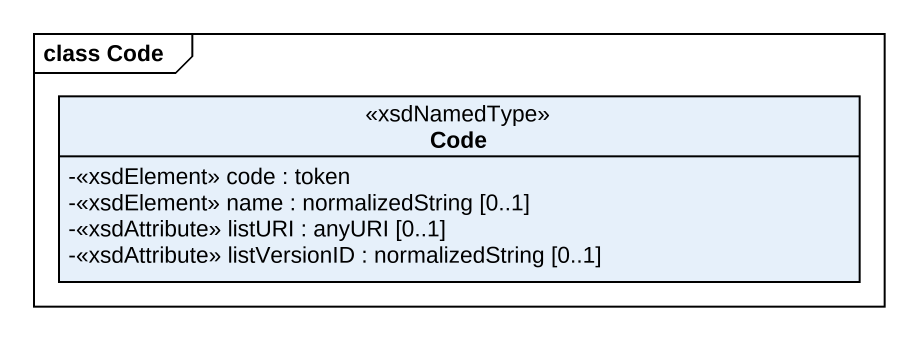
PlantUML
@startuml
mainframe class Code
hide circle
hide empty members
skinparam classAttributeIconSize 0
class Code <<xsdNamedType>> {
  -<<xsdElement>> code : token
  -<<xsdElement>> name : normalizedString [0..1]
  -<<xsdAttribute>> listURI : anyURI [0..1]
  -<<xsdAttribute>> listVersionID : normalizedString [0..1]
}
@enduml
